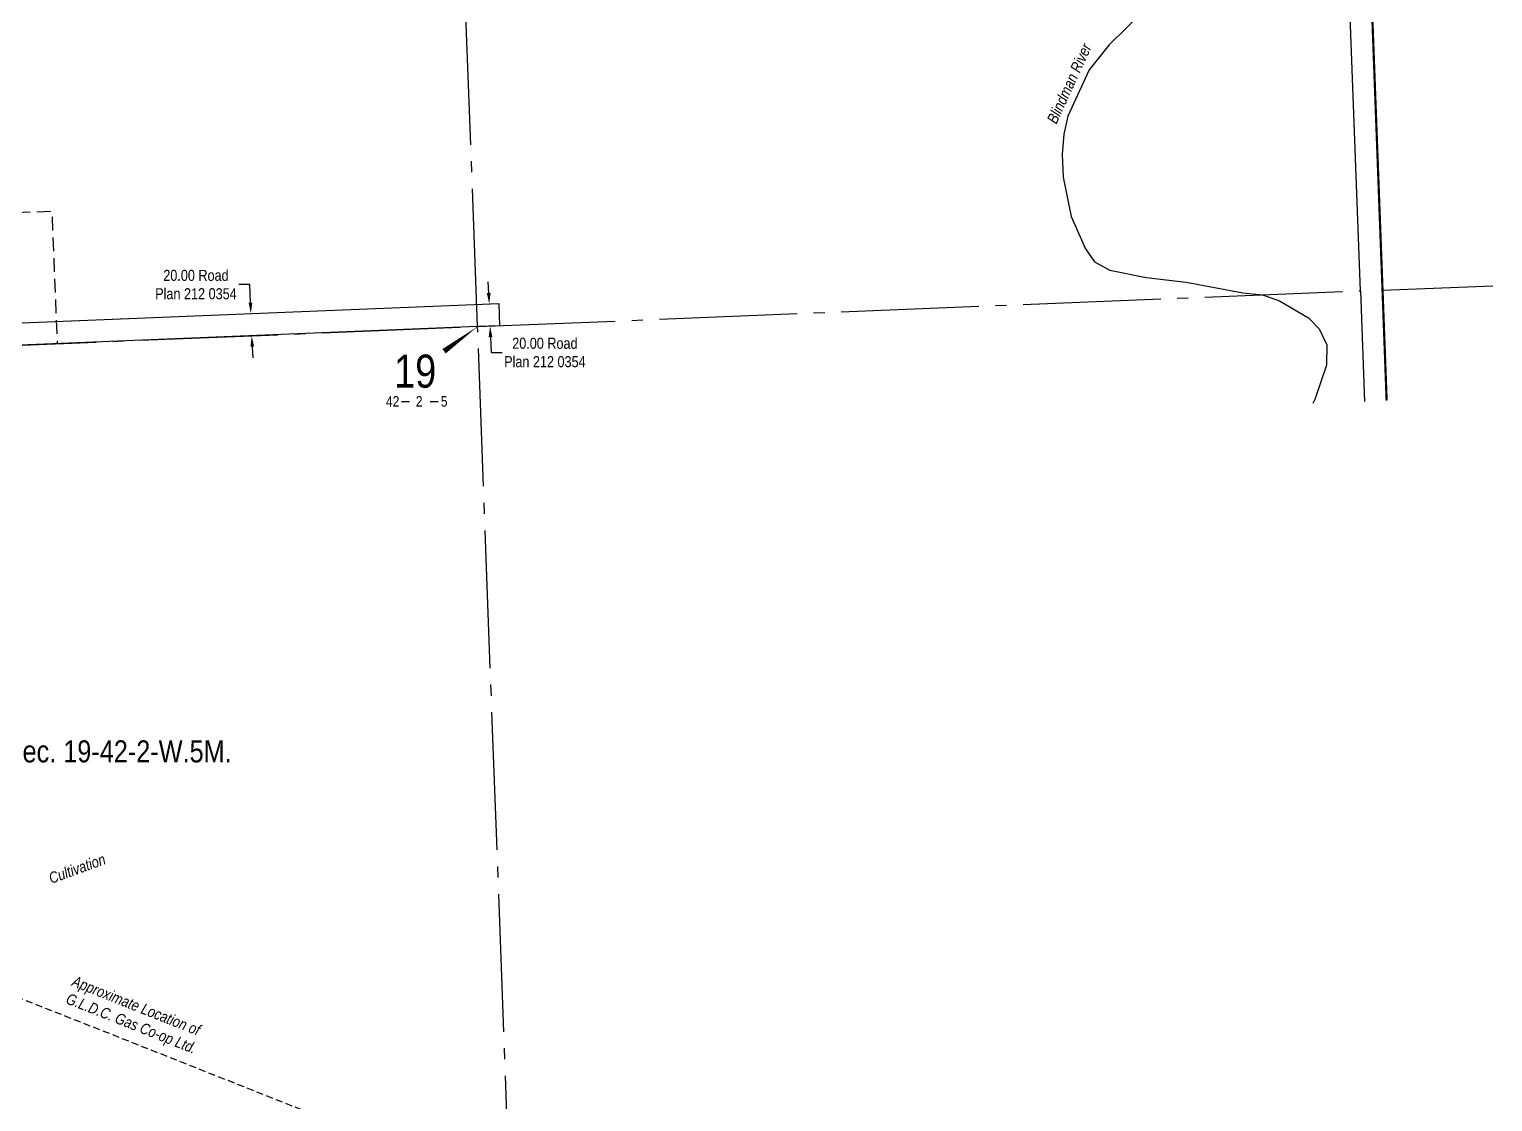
# Model space of a CAD drawing. Extents: x 665644 to 688844, y 5825051 to 5844826.
# Drawn here: x 683823 to 685150, y 5834149 to 5835122 of the extents above; entities that cross this region are included whole.
import ezdxf
from ezdxf.enums import TextEntityAlignment as Align

# ---------------------------------------------------------------- set-up
doc = ezdxf.new("R2010")
doc.units = 0
doc.header["$LTSCALE"] = 5
doc.header["$PDSIZE"] = 0.5
for name, pattern in [('BORDER2', [22.225, 6.35, -3.175, 6.35, -3.175, 0, -3.175]), ('foc-ACCESSROAD', [3.75, 2.5, -1.25]), ('foc-QUARTERLINE', [33, 25, -3, 2, -3]), ('UG_PIPE', [1.875, 1.25, -0.625])]:
    doc.linetypes.add(name, pattern=pattern)
doc.layers.get('Defpoints').update_dxf_attribs({"color": 9})
for name, color, linetype in [('10', 1, 'Continuous'), ('9', 3, 'Continuous'), ('AS-PIPE-UG', 44, 'UG_PIPE'), ('AS-PIPE-UG-T', 44, 'Continuous'), ('C-SYMBOL', 7, 'Continuous'), ('F-WS', 190, 'foc-ACCESSROAD'), ('L-SEC', 7, 'Continuous'), ('L-SECLBL', 7, 'Continuous'), ('L-SECQ', 8, 'foc-QUARTERLINE'), ('L-TITLEDB', 4, 'Continuous'), ('L-TITLEDB-T', 4, 'Continuous'), ('T-WATER', 160, 'Continuous'), ('T-WATER-T', 170, 'Continuous')]:
    doc.layers.add(name, color=color, linetype=linetype)
doc.layers.add('AS-COUNTY', color=7, linetype='BORDER2', lineweight=60, true_color=0xcc33ff)
doc.layers.add('T-TEXT', color=48, linetype='Continuous', lineweight=18)
doc.styles.add('175L', font='ARIALN.TTF', dxfattribs={"height": 20})
doc.styles.add('80CG', font='ARIALN.TTF', dxfattribs={"height": 10})
doc.styles.add('80L', font='ARIALN.TTF', dxfattribs={"height": 10})
doc.styles.add('80LS', font='ARIALNI.TTF', dxfattribs={"height": 10})
doc.styles.add('foc-LtypeFont', font='ARIALN.TTF', dxfattribs={"height": 7.35})
doc.styles.add('SIMPLEX', font='ARIALN.TTF')
doc.linetypes.add('foc-TOPO-flowdirection-NOLINE', pattern='A,0,[">",foc-LtypeFont,S=0.3,R=0,X=0,Y=-0.945],-20,[">",foc-LtypeFont,S=0.3,R=0,X=0,Y=-0.945],0', length=20)
doc.dimstyles.new('Compass 5 000', dxfattribs={"dimscale": 5, "dimtxt": 9, "dimasz": 2, "dimexe": 0.2, "dimexo": 0.0625, "dimgap": 0.5, "dimtad": 0, "dimtih": 1, "dimtoh": 1, "dimzin": 0, "dimdsep": 46, "dimtxsty": '80CG', "dimcen": 0.1, "dimse1": 1, "dimse2": 1, "dimclrd": 256, "dimclrt": 256, "dimaunit": 1, "dimadec": 4, "dimazin": 0, "dimtfac": 0.06, "dimtofl": 0, "dimtmove": 0, "dimatfit": 1, "dimfxl": 0.2, "dimtolj": 1, "dimtzin": 0, "dimlwd": -1, "dimarcsym": 0})

# ---------------------------------------------------------------- blocks, each defined once
blk = doc.blocks.new('L-SECLBL')
at = {"layer": '9', "color": 7}
for p, q in [((-5.1, -27.8), (-12.3, -27.8)), ((20.7, -27.8), (13.5, -27.8))]:
    blk.add_line(p, q, dxfattribs=at)
at = {"layer": '10', "color": 2, "style": 'SIMPLEX'}
blk.add_attdef('SEC', text='', height=30, dxfattribs=at).set_placement((0, 0), align=Align.MIDDLE)
at = {"layer": '10', "color": 5, "style": '80L'}
blk.add_attdef('TWP', text='', height=9.5, dxfattribs=at).set_placement((-14.4, -27.4), align=Align.MIDDLE_RIGHT)
blk.add_attdef('RGE', text='', height=9.5, dxfattribs=at).set_placement((3.6, -27.4), align=Align.MIDDLE_CENTER)
blk.add_attdef('MER', text='', height=9.5, dxfattribs=at).set_placement((23.2, -27.4), align=Align.MIDDLE_LEFT)
blk = doc.blocks.new('*D1440')
at = {"layer": 'Defpoints', "color": 0, "transparency": 16777216}
for p in [(684238.4, 5834872.5), (684239.9, 5834872.6), (684239.2, 5834852.5)]:
    blk.add_point(p, dxfattribs=at)
at = {"layer": 'L-TITLEDB-T', "transparency": 16777216}
for p, q in [((684239.5, 5834882.6), (684239.1, 5834892.6)), ((684241.1, 5834842.6), (684241.7, 5834828.6)), ((684241.7, 5834828.6), (684251.7, 5834828.6))]:
    blk.add_line(p, q, dxfattribs=at)
for points in [[(684241.2, 5834882.6), (684237.8, 5834882.5), (684239.9, 5834872.6)], [(684242.8, 5834842.7), (684239.4, 5834842.5), (684240.7, 5834852.6)]]:
    blk.add_solid(points, dxfattribs=at)
at = {"layer": 'L-TITLEDB-T', "transparency": 16777216, "insert": (684290.4, 5834828.6), "char_height": 10, "attachment_point": 5, "style": '80CG'}
blk.add_mtext('\\A1;20.00 Road\\PPlan 212 0354', dxfattribs=at)
blk = doc.blocks.new('*D2165')
at = {"layer": 'Defpoints', "color": 0, "transparency": 16777216}
for p in [(683959, 5834861.2), (684023.8, 5834863.8), (683959.8, 5834841.2)]:
    blk.add_point(p, dxfattribs=at)
at = {"layer": 'L-TITLEDB-T', "transparency": 16777216}
for p, q in [((684022.8, 5834890.2), (684012.8, 5834890.2)), ((684023.4, 5834873.8), (684022.8, 5834890.2)), ((684025, 5834833.9), (684025.5, 5834823.9))]:
    blk.add_line(p, q, dxfattribs=at)
for points in [[(684025.1, 5834873.9), (684021.8, 5834873.8), (684023.8, 5834863.8)], [(684026.7, 5834833.9), (684023.4, 5834833.8), (684024.6, 5834843.9)]]:
    blk.add_solid(points, dxfattribs=at)
at = {"layer": 'L-TITLEDB-T', "transparency": 16777216, "insert": (683974, 5834890.2), "char_height": 10, "attachment_point": 5, "style": '80CG'}
blk.add_mtext('\\A1;20.00 Road\\PPlan 212 0354', dxfattribs=at)

msp = doc.modelspace()

# ---------------------------------------------------------------- linework, layer by layer
at = {"layer": 'AS-COUNTY', "const_width": 2, "flags": 128}
msp.add_lwpolyline([(685120.275, 5835678.898), (685020.371, 5835675.066), (685049.98, 5834885.293), (685053.715, 5834785.102)], dxfattribs=at)
at = {"layer": 'AS-PIPE-UG', "flags": 128}
msp.add_lwpolyline([(683524.731, 5834312.284), (683549.47, 5834304.407), (683642.995, 5834310.033), (683856.581, 5834226.597), (684119.795, 5834122.244), (684263.478, 5834066.834), (684278.172, 5834057.066), (684362.155, 5833973.739)], dxfattribs=at)
at = {"layer": 'F-WS', "flags": 128}
msp.add_lwpolyline([(683726.97, 5834871.818), (683728.589, 5834831.856), (683788.532, 5834834.285), (683848.476, 5834836.714), (683843.618, 5834956.601), (683723.731, 5834951.743)], close=True, dxfattribs=at)
at = {"layer": 'L-SEC', "flags": 128}
for points in [[(685029.879, 5834884.55), (684999.78, 5835687.392)], [(685019.88, 5835688.163), (685049.98, 5834885.293)], [(685029.879, 5834884.55), (685033.616, 5834784.296)], [(685053.715, 5834785.102), (685049.98, 5834885.293)]]:
    msp.add_lwpolyline(points, dxfattribs=at)
at = {"layer": 'L-SECLBL', "flags": 128}
msp.add_lwpolyline([(684229.386, 5834852.148, 0, 5, 0), (684198.998, 5834829.776, 0, 0, 0)], format="xyseb", dxfattribs=at)
at = {"layer": 'L-SECQ', "flags": 128}
for points in [[(684229.386, 5834852.148), (684199.405, 5835655.416)], [(685049.98, 5834885.293), (685149.912, 5834888.989)], [(684229.386, 5834852.148), (685029.879, 5834884.55)], [(683428.872, 5834819.712), (684229.386, 5834852.148)], [(684259.349, 5834047.752), (684229.386, 5834852.148)]]:
    msp.add_lwpolyline(points, dxfattribs=at)
at = {"layer": 'L-TITLEDB', "flags": 128}
msp.add_lwpolyline([(683428.263, 5834839.704), (684248.56, 5834872.941), (684249.37, 5834852.957), (684229.386, 5834852.148), (683428.872, 5834819.712)], dxfattribs=at)
at = {"layer": 'T-WATER', "linetype": 'foc-TOPO-flowdirection-NOLINE', "flags": 128}
msp.add_lwpolyline([(685088.439, 5836527.425), (685062.324, 5836504.136), (685053.165, 5836492.424), (685046.658, 5836479.005), (685042.423, 5836463.41), (685031.09, 5836372.121), (685020.228, 5836321.848), (685015.078, 5836285.436), (685001.622, 5836237.135), (684995.137, 5836222.734), (684973.405, 5836202.832), (684923.018, 5836168.433), (684899.613, 5836150.195), (684891.637, 5836141.502), (684880.261, 5836129.102), (684871.583, 5836116.288), (684867.584, 5836107.037), (684865.36, 5836101.894), (684862.136, 5836084.949), (684864.691, 5836066.889), (684874.027, 5836055.78), (684890.458, 5836052.085), (684930.654, 5836053.231), (684947.951, 5836057.797), (684975.412, 5836072.986), (684986.386, 5836082.514), (685005.807, 5836106.421), (685016.304, 5836116.855), (685028.275, 5836125.62), (685043.326, 5836131.183), (685058.675, 5836126.158), (685068.867, 5836114.741), (685076.095, 5836101.296), (685078.266, 5836082.9), (685077.489, 5836002.306), (685075.939, 5835983.567), (685066.707, 5835951.382), (685050.453, 5835905.374), (685028.836, 5835865.395), (685003.872, 5835808.01), (684972.159, 5835715.619), (684968.224, 5835708.684), (684953.463, 5835682.667), (684919.588, 5835622.964), (684921.858, 5835606.009), (684935.286, 5835599.11), (684953.412, 5835601.667), (684990.455, 5835606.406), (685034.343, 5835624.049), (685051.576, 5835628.548), (685071.291, 5835630.159), (685090.154, 5835628.938), (685102.565, 5835620.709), (685107.683, 5835605.124), (685107.813, 5835566.474), (685094.711, 5835454.543), (685059.305, 5835324.922), (685052.065, 5835312.139), (685042.356, 5835301.592), (685017.113, 5835265.851), (685006.471, 5835256.133), (684993.308, 5835247.995), (684951.039, 5835228.099), (684912.641, 5835204.691), (684880.557, 5835181.227), (684864.881, 5835169.763), (684802.027, 5835107.556), (684783.82, 5835084.918), (684764.731, 5835042.968), (684760.905, 5835026.598), (684759.61, 5835008.191), (684760.387, 5834987.738), (684767.647, 5834952.057), (684780.589, 5834922.714), (684788.831, 5834910.73), (684802.664, 5834903.251), (684835.773, 5834896.588), (684871.968, 5834892.349), (684923.39, 5834882.688), (684941.282, 5834880.987), (684956.579, 5834875.372), (684982.746, 5834860.185), (684992.649, 5834850.004), (684999.506, 5834835.635), (684999.061, 5834817.182), (684988.692, 5834786.15), (684986.878, 5834782.421)], dxfattribs=at)
at = {"layer": 'T-WATER'}
msp.add_lwpolyline([(684864.881, 5835169.763), (684802.027, 5835107.555), (684783.82, 5835084.918), (684764.731, 5835042.967), (684760.905, 5835026.597), (684759.61, 5835008.191), (684760.387, 5834987.738), (684767.647, 5834952.057), (684780.589, 5834922.713), (684788.831, 5834910.729), (684802.664, 5834903.251), (684835.773, 5834896.588), (684871.968, 5834892.348), (684923.39, 5834882.688), (684941.282, 5834880.987), (684956.579, 5834875.371), (684982.746, 5834860.184), (684992.649, 5834850.004), (684999.506, 5834835.634), (684999.061, 5834817.181), (684988.692, 5834786.15), (684986.878, 5834782.421)], dxfattribs=at)

# ---------------------------------------------------------------- block references
at = {"layer": 'L-SECLBL'}
msp.add_blockref('L-SECLBL', (684172.817, 5834811.723), dxfattribs=at).add_auto_attribs({'SEC': '19', 'TWP': '42', 'RGE': '2', 'MER': '5'})

# ---------------------------------------------------------------- texts
at = {"layer": 'AS-PIPE-UG-T', "insert": (683845.815, 5834271.129), "char_height": 10, "attachment_point": 1, "rotation": 338.373736, "style": '175L'}
msp.add_mtext_dynamic_manual_height_columns('\\pi19.835;{\\fArial Narrow|b0|i1|c0|p34;Approximate Location of\\P\\pi20.759;G.L.D.C. Gas Co-op Ltd.}', width=164.71119, gutter_width=100, heights=[0], dxfattribs=at)
at = {"layer": 'C-SYMBOL', "color": 3, "style": '175L'}
msp.add_text('S.W.1/4 Sec. 19-42-2-W.5M.', height=19.99752, dxfattribs=at).set_placement((683860.014, 5834450.94), align=Align.BOTTOM_CENTER)
at = {"layer": 'T-TEXT', "style": '80LS'}
msp.add_text('Cultivation', height=9.99876, rotation=20, dxfattribs=at).set_placement((683866.237, 5834360.559), align=Align.MIDDLE_CENTER)
at = {"layer": 'T-WATER-T', "insert": (684745.193, 5835039.374), "char_height": 10, "attachment_point": 1, "rotation": 65.532573, "style": '175L'}
msp.add_mtext_dynamic_manual_height_columns('{\\fArial Narrow|b0|i1|c0|p34;Blindman River}', width=78.76303, gutter_width=100, heights=[0], dxfattribs=at)

# ---------------------------------------------------------------- dimensions: what is measured, and where the dimension line sits
at = {"layer": 'L-TITLEDB-T'}
for base, p1, p2, picture, middle in [((684023.835, 5834863.836), (683959.842, 5834841.226), (683959.032, 5834861.21), '*D2165', (683974.042, 5834890.21)), ((684239.9, 5834872.59), (684239.201, 5834852.545), (684238.391, 5834872.529), '*D1440', (684290.407, 5834828.608))]:
    dim = msp.add_linear_dim(base=base, p1=p1, p2=p2, angle=92.320297, text='20.00 Road\\PPlan 212 0354', dimstyle='Compass 5 000', dxfattribs=at)
    dim.commit()
    dim.dimension.update_dxf_attribs({"geometry": picture, "text_midpoint": middle, "dimtype": 161})

doc.saveas('drawing.dxf')
